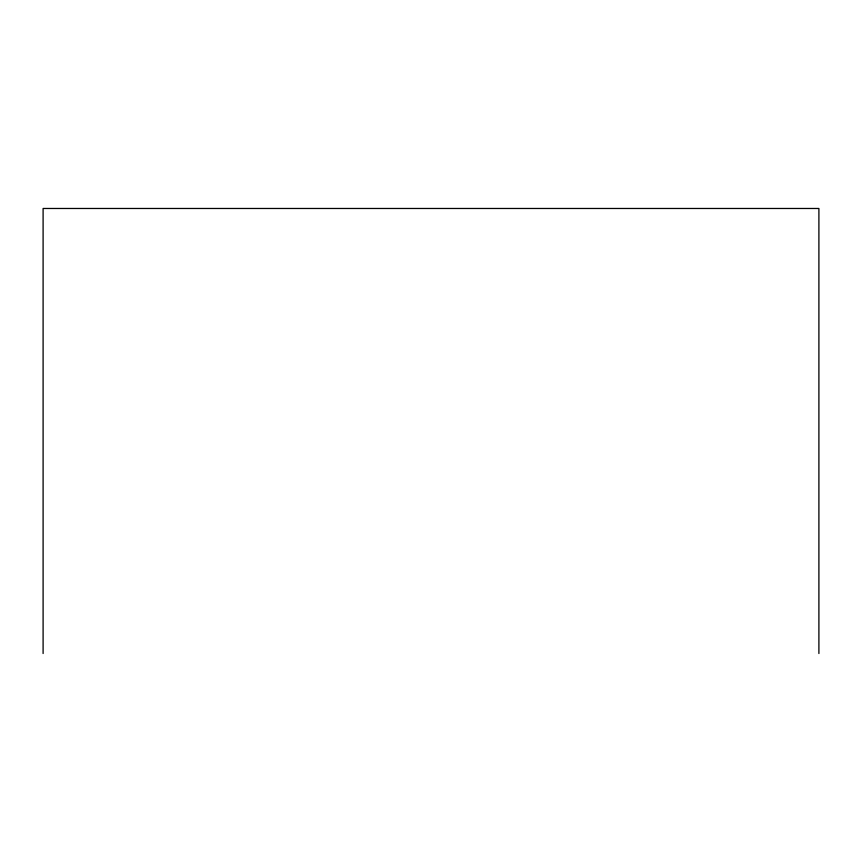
<?xml version="1.0" encoding="UTF-8"?>
<svg xmlns="http://www.w3.org/2000/svg" width="862" height="862" viewBox="0 0 862 862"><rect width="100%" height="100%" fill="white"/><g stroke="black" fill="none" stroke-linecap="round" stroke-linejoin="round"><path stroke-width="1.29" d="M818.9 653.525L818.9 208.475L43.1 208.475L43.1 653.525"/></g></svg>
